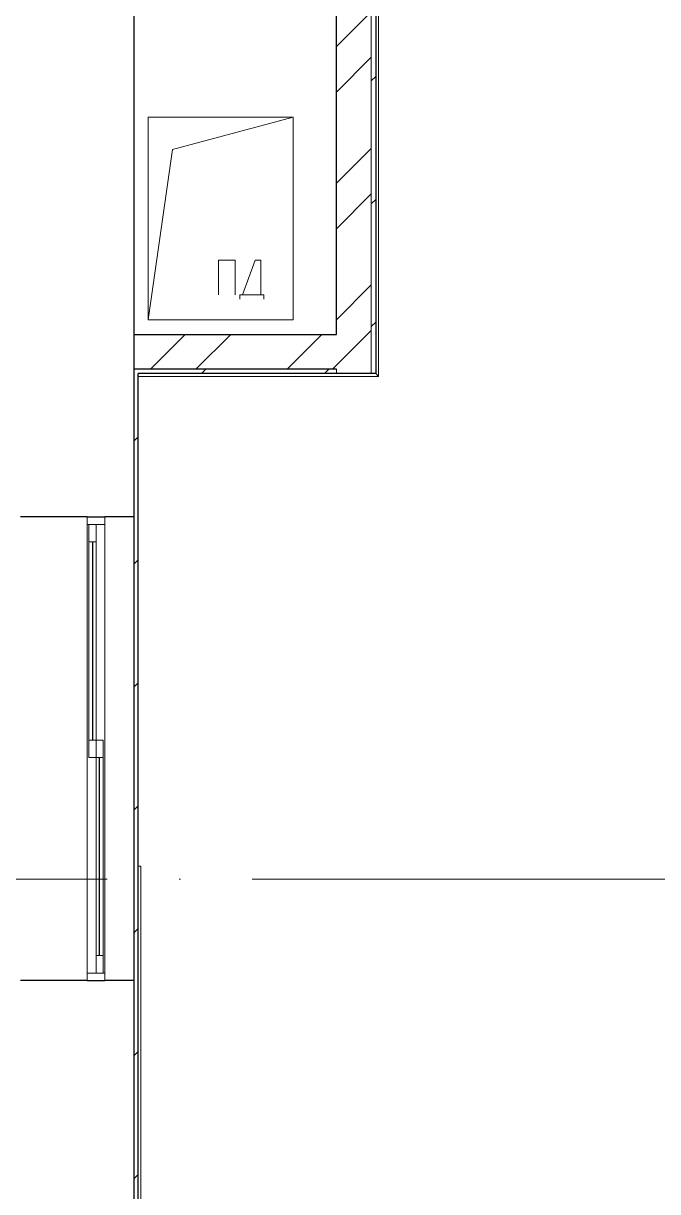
# Model space of a CAD drawing. Header units: millimetres. Extents: x -88595 to 880822, y -1054509 to -148035.
# Drawn here: x 421123 to 423311, y -242630 to -238598 of the extents above; entities that cross this region are included whole.
import ezdxf

# ---------------------------------------------------------------- set-up
doc = ezdxf.new("R2010")
doc.units = ezdxf.units.MM
doc.linetypes.add('ADSK_Линия сетки', pattern=[25, 20, -2.5, 0, -2.5])
for name, color, linetype, lineweight in [('_ Окна', 7, 'Continuous', 30), ('Оборудование', 7, 'Continuous', 18), ('Ограждение', 7, 'Continuous', 9), ('Окна', 7, 'Continuous', 9), ('Оси', 7, 'Continuous', 9), ('Стены внутренние', 7, 'Continuous', 18), ('Стены наружные', 7, 'Continuous', 18), ('Стены штриховка', 7, 'Continuous', 9)]:
    doc.layers.add(name, color=color, linetype=linetype, lineweight=lineweight)

# ---------------------------------------------------------------- blocks, each defined once
blk = doc.blocks.new('3 этаж')
at = {"lineweight": 18}
for p, q in [((433433.9, 686803.9), (433433.9, 687503.9)), ((433433.9, 687503.9), (433933.9, 687503.9)), ((433433.9, 686803.9), (433433.9, 687503.9)), ((433433.9, 687503.9), (433933.9, 687503.9)), ((433933.9, 687503.9), (433517.6, 687392.1)), ((433933.9, 687503.9), (433933.9, 686803.9)), ((433933.9, 687503.9), (433933.9, 686803.9)), ((433433.9, 686803.9), (433517.6, 687392.1)), ((433734.5, 687010.3), (433677.1, 687010.3)), ((433677.1, 686890.3), (433677.1, 687010.3)), ((433734.5, 686890.3), (433734.5, 687010.3)), ((433803.3, 687010.3), (433759.6, 686890.3)), ((433823, 687010.3), (433803.3, 687010.3)), ((433823, 686890.3), (433823, 687010.3)), ((433749.6, 686890.3), (433749.6, 686875.3)), ((433759.6, 686890.3), (433749.6, 686890.3)), ((433759.6, 686890.3), (433823, 686890.3)), ((433823, 686890.3), (433833, 686890.3)), ((433833, 686890.3), (433833, 686875.3)), ((433933.9, 686803.9), (433433.9, 686803.9)), ((433933.9, 686803.9), (433433.9, 686803.9))]:
    blk.add_line(p, q, dxfattribs=at)
at = {"layer": '_ Окна', "lineweight": 18}
for p, q in [((433223.9, 686097.9), (433223.9, 686123.9)), ((433223.9, 686123.9), (433283.9, 686123.9)), ((433283.9, 686123.9), (433283.9, 686097.9)), ((433283.9, 686097.9), (433223.9, 686097.9)), ((433228.9, 686037.9), (433228.9, 686097.9)), ((433253.9, 686097.9), (433253.9, 686037.9)), ((433253.9, 686037.9), (433228.9, 686037.9)), ((433228.9, 685293.9), (433228.9, 685353.9)), ((433228.9, 685353.9), (433278.9, 685353.9)), ((433253.9, 685353.9), (433253.9, 685293.9)), ((433278.9, 685353.9), (433278.9, 685293.9)), ((433278.9, 685293.9), (433228.9, 685293.9)), ((433253.9, 684549.9), (433253.9, 684609.9)), ((433253.9, 684609.9), (433278.9, 684609.9)), ((433278.9, 684609.9), (433278.9, 684549.9)), ((433283.9, 684549.9), (433223.9, 684549.9)), ((433223.9, 684549.9), (433223.9, 684523.9)), ((433283.9, 684523.9), (433283.9, 684549.9)), ((433223.9, 684523.9), (433283.9, 684523.9))]:
    blk.add_line(p, q, dxfattribs=at)
at = {"layer": '_ Окна'}
for p, q in [((433223.9, 686123.9), (433283.9, 686123.9)), ((433241.4, 686037.9), (433241.4, 685353.9)), ((433266.4, 684609.9), (433266.4, 685293.9)), ((433223.9, 684523.9), (433283.9, 684523.9))]:
    blk.add_line(p, q, dxfattribs=at)
at = {"layer": 'Ограждение'}
for p, q in [((434228.9, 686608.9), (434228.9, 690373.9)), ((433398.9, 686608.9), (434228.9, 686608.9)), ((434228.9, 686608.9), (434218.9, 686618.9)), ((433398.9, 684918.9), (433408.9, 684918.9)), ((433408.9, 681623.9), (433408.9, 684918.9))]:
    blk.add_line(p, q, dxfattribs=at)
at = {"layer": 'Окна'}
for p, q in [((433283.9, 686123.9), (433223.9, 686123.9)), ((433223.9, 686123.9), (433223.9, 684523.9)), ((433283.9, 684523.9), (433283.9, 686123.9)), ((433228.9, 685353.9), (433228.9, 686037.9)), ((433253.9, 686037.9), (433253.9, 685353.9)), ((433253.9, 685293.9), (433253.9, 684609.9)), ((433278.9, 685293.9), (433278.9, 684609.9)), ((433223.9, 684523.9), (433283.9, 684523.9))]:
    blk.add_line(p, q, dxfattribs=at)
at = {"layer": 'Оси', "linetype": 'ADSK_Линия сетки', "ltscale": 100}
blk.add_line((460793.9, 684873.9), (389071.6, 684873.9), dxfattribs=at)
at = {"layer": 'Стены внутренние', "lineweight": 30}
for p, q in [((433383.9, 687983.9), (433383.9, 686753.9)), ((433223.9, 686123.9), (432993.9, 686123.9)), ((433383.9, 686123.9), (433283.9, 686123.9)), ((433223.9, 684523.9), (432993.9, 684523.9)), ((433383.9, 684523.9), (433283.9, 684523.9))]:
    blk.add_line(p, q, dxfattribs=at)
at = {"layer": 'Стены наружные', "lineweight": 30}
for p, q in [((434218.9, 690393.9), (434218.9, 686618.9)), ((434083.9, 686753.9), (434083.9, 687983.9)), ((433383.9, 686753.9), (434083.9, 686753.9)), ((433383.9, 686753.9), (433383.9, 681478.9)), ((434083.9, 686633.9), (433383.9, 686633.9)), ((434218.9, 686618.9), (433398.9, 686618.9)), ((433398.9, 681613.9), (433398.9, 686618.9))]:
    blk.add_line(p, q, dxfattribs=at)
at = {"layer": 'Стены наружные', "linetype": 'Continuous', "lineweight": 9}
for p, q in [((434083.9, 687747.6), (434203.9, 687867.6)), ((434083.9, 687590.5), (434203.9, 687710.5)), ((434203.9, 687629.5), (434218.9, 687644.5)), ((434083.9, 687276.2), (434203.9, 687396.2)), ((434083.9, 687119), (434203.9, 687239)), ((434203.9, 687205.2), (434218.9, 687220.2)), ((434083.9, 686804.7), (434203.9, 686924.7)), ((434083.9, 686647.5), (434203.9, 686767.5)), ((434203.9, 686781), (434218.9, 686796)), ((433441.6, 686633.9), (433561.6, 686753.9)), ((433598.8, 686633.9), (433718.8, 686753.9)), ((433913.1, 686633.9), (434033.1, 686753.9)), ((434070.2, 686633.9), (434083.9, 686647.5)), ((433617.5, 686618.9), (433632.5, 686633.9)), ((434041.8, 686618.9), (434056.8, 686633.9)), ((433383.9, 686385.2), (433398.9, 686400.2)), ((433383.9, 685961), (433398.9, 685976)), ((433383.9, 685536.7), (433398.9, 685551.7)), ((433383.9, 685112.4), (433398.9, 685127.4)), ((433383.9, 684688.2), (433398.9, 684703.2)), ((433383.9, 684263.9), (433398.9, 684278.9)), ((433383.9, 683839.6), (433398.9, 683854.6))]:
    blk.add_line(p, q, dxfattribs=at)
at = {"layer": 'Стены штриховка'}
for p, q in [((434203.9, 686618.9), (434203.9, 690393.9)), ((434203.9, 690393.9), (434203.9, 686633.9)), ((434083.9, 686618.9), (434083.9, 686633.9))]:
    blk.add_line(p, q, dxfattribs=at)

msp = doc.modelspace()

# ---------------------------------------------------------------- block references
at = {"layer": 'Оборудование', "color": 5, "true_color": 0x0000ff}
msp.add_blockref('3 этаж', (-11880.6, -926425.8), dxfattribs=at)

doc.saveas('drawing.dxf')
